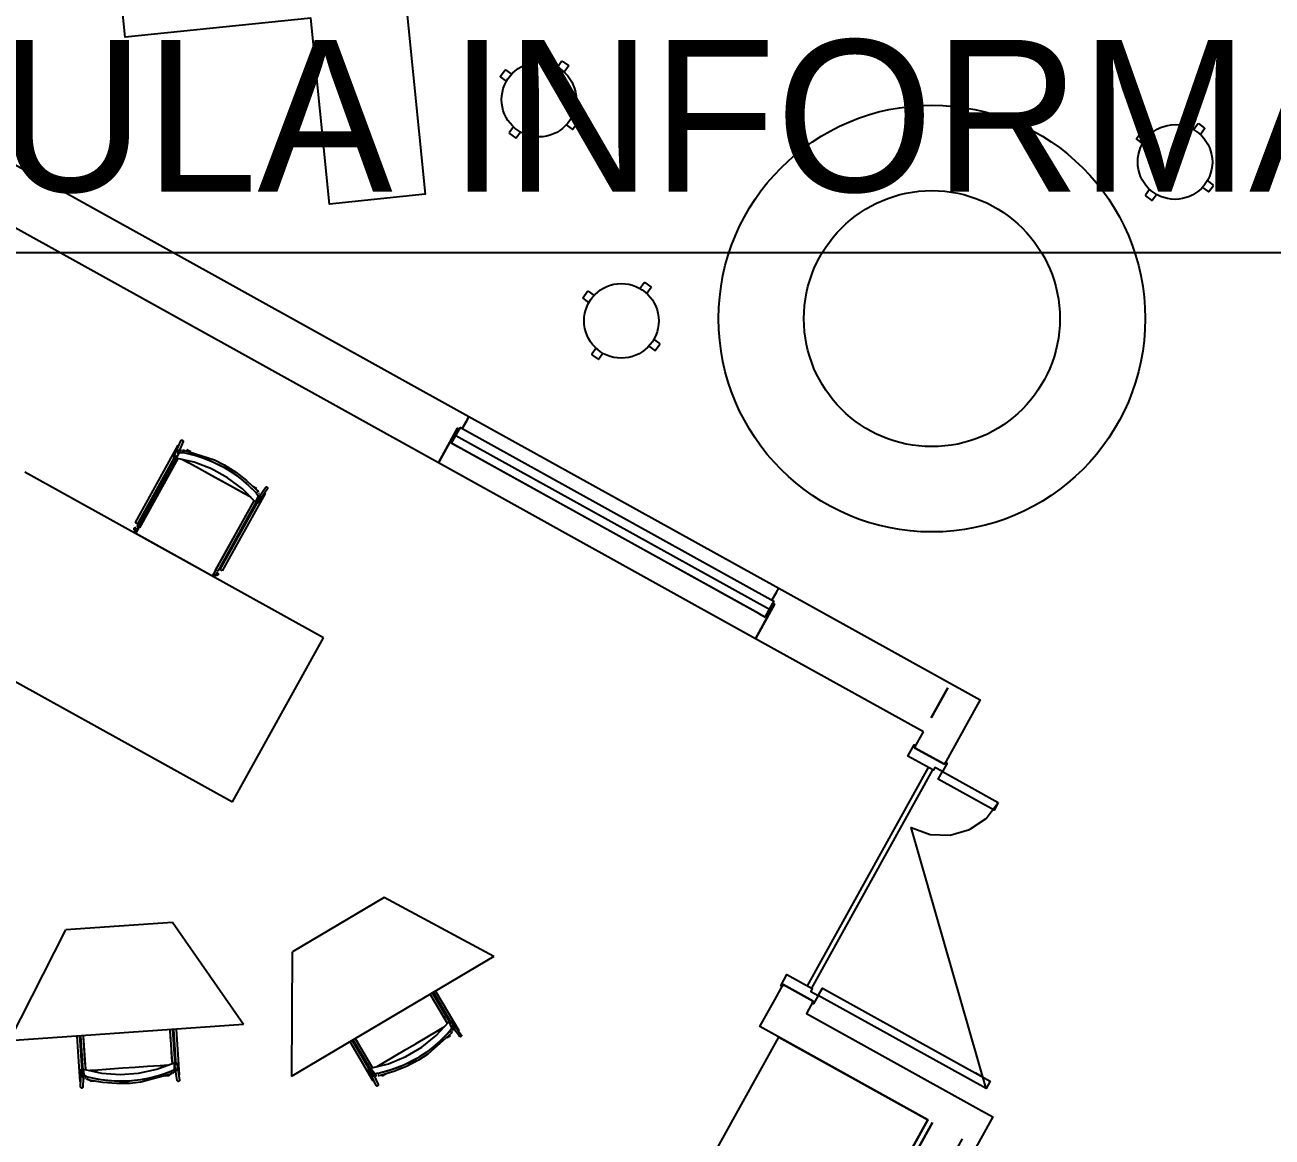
# Model space of a CAD drawing. Header units: metres. Extents: x 3.2 to 22.3, y 0.7 to 22.8.
# Drawn here: x 4.666 to 6.968, y 7.118 to 9.17 of the extents above; entities that cross this region are included whole.
import ezdxf

# ---------------------------------------------------------------- set-up
doc = ezdxf.new("R2010")
doc.units = ezdxf.units.M
for name, color, linetype in [('ARREDI', 9, 'Continuous'), ('PARETI_STRUTTURE', 7, 'Continuous'), ('PORTE_SCALE', 2, 'Continuous'), ('WAYFINDING_RIQUADRI', 7, 'Continuous'), ('WAYFINDING_TESTI', 7, 'Continuous')]:
    doc.layers.add(name, color=color, linetype=linetype)

msp = doc.modelspace()

# ---------------------------------------------------------------- linework, layer by layer
at = {"layer": 'ARREDI'}
for points in [[(5.3522, 9.3761), (5.6949, 9.4108), (5.7128, 9.2346), (5.37, 9.1999), (5.4047, 8.8571), (5.2284, 8.8392), (5.1937, 9.182), (4.8509, 9.1473), (4.8331, 9.3236), (5.1759, 9.3583), (5.1412, 9.7011), (5.3175, 9.7189)], [(6.0321, 8.0769), (5.4535, 8.3976), (5.4698, 8.4269), (6.0483, 8.1062)], [(4.8694, 8.2359), (4.8688, 8.2354), (4.8685, 8.2348), (4.8684, 8.234), (4.8684, 8.2337), (4.8685, 8.2333), (4.8689, 8.2326), (4.8695, 8.2322), (4.8702, 8.2319), (4.871, 8.2319), (4.8702, 8.2319), (4.8695, 8.2322), (4.8689, 8.2326), (4.8685, 8.2333), (4.8684, 8.234), (4.8685, 8.2348), (4.8686, 8.2351), (4.8688, 8.2354)], [(5.0173, 8.1539), (5.0171, 8.1547)], [(5.3874, 6.0937), (6.0573, 7.3021), (6.3328, 7.1494), (5.6629, 5.941), (5.2924, 5.2726), (5.0169, 5.4253)]]:
    msp.add_lwpolyline(points, close=True, dxfattribs=at)
for points in [[(5.6488, 9.0918), (5.6567, 9.1027)], [(5.6567, 9.1027), (5.6578, 9.1028)], [(5.6578, 9.1028), (5.6693, 9.0945)], [(5.6694, 9.0933), (5.6615, 9.0825)], [(5.6693, 9.0945), (5.6694, 9.0934)], [(5.5438, 9.075), (5.5522, 9.0865)], [(5.544, 9.0739), (5.5438, 9.075)], [(5.5548, 9.066), (5.544, 9.0739)], [(5.5522, 9.0865), (5.5533, 9.0867)], [(5.5533, 9.0866), (5.5641, 9.0787)], [(5.5679, 8.9814), (5.56, 8.9705)], [(5.6653, 8.9852), (5.6761, 8.9772)], [(5.6854, 8.99), (5.6746, 8.9979)], [(5.6772, 8.9774), (5.6856, 8.9888)], [(5.6856, 8.9888), (5.6854, 8.9899)], [(6.823, 8.9766), (6.8309, 8.9874)], [(6.8309, 8.9874), (6.832, 8.9875)], [(6.832, 8.9875), (6.8434, 8.9792)], [(6.8436, 8.9781), (6.8357, 8.9672)], [(6.8434, 8.9792), (6.8436, 8.9781)], [(5.56, 8.9705), (5.5602, 8.9694)], [(5.5602, 8.9694), (5.5716, 8.9611)], [(5.5716, 8.9611), (5.5727, 8.9612)], [(5.5727, 8.9612), (5.5807, 8.9721)], [(5.6761, 8.9772), (5.6772, 8.9774)], [(6.718, 8.9598), (6.7264, 8.9712)], [(6.7182, 8.9587), (6.718, 8.9598)], [(6.729, 8.9507), (6.7182, 8.9587)], [(6.7264, 8.9712), (6.7275, 8.9714)], [(6.7275, 8.9714), (6.7383, 8.9634)], [(6.7421, 8.8661), (6.7342, 8.8553)], [(6.8395, 8.8699), (6.8503, 8.862)], [(6.8596, 8.8747), (6.8488, 8.8826)], [(6.8514, 8.8621), (6.8598, 8.8736)], [(6.8598, 8.8736), (6.8596, 8.8747)], [(6.7342, 8.8552), (6.7344, 8.8542)], [(6.7344, 8.8542), (6.7458, 8.8458)], [(6.7458, 8.8458), (6.7469, 8.8459)], [(6.7469, 8.846), (6.7548, 8.8568)], [(6.8503, 8.862), (6.8514, 8.8621)], [(5.8011, 8.6835), (5.809, 8.6944)], [(5.809, 8.6944), (5.8101, 8.6945)], [(5.8101, 8.6945), (5.8215, 8.6862)], [(5.8217, 8.6851), (5.8138, 8.6742)], [(5.8215, 8.6862), (5.8217, 8.6851)], [(5.6961, 8.6667), (5.7045, 8.6782)], [(5.6963, 8.6657), (5.6961, 8.6668)], [(5.7071, 8.6577), (5.6963, 8.6657)], [(5.7045, 8.6782), (5.7056, 8.6784)], [(5.7056, 8.6784), (5.7164, 8.6704)], [(5.8377, 8.5817), (5.8269, 8.5896)], [(5.7202, 8.5731), (5.7123, 8.5622)], [(5.725, 8.5529), (5.7329, 8.5638)], [(5.8176, 8.5769), (5.8284, 8.5689)], [(5.8284, 8.569), (5.8295, 8.5691)], [(5.8295, 8.5691), (5.8379, 8.5806)], [(5.8379, 8.5806), (5.8377, 8.5817)], [(5.7123, 8.5622), (5.7124, 8.5611)], [(5.7124, 8.5611), (5.7239, 8.5528)], [(5.7239, 8.5528), (5.725, 8.5529)], [(4.9538, 8.4007), (4.9536, 8.4014), (4.9537, 8.4022), (4.9538, 8.4024), (4.9538, 8.4024), (4.954, 8.4028), (4.9546, 8.4034), (4.9553, 8.4037), (4.956, 8.4037), (4.9567, 8.4035), (4.9573, 8.403), (4.9578, 8.4024)], [(5.4616, 8.4122), (6.0402, 8.0915)], [(5.0964, 8.3), (5.094, 8.2946), (5.0915, 8.2892), (5.0675, 8.3135), (5.0401, 8.3342), (5.0102, 8.3508), (4.9781, 8.363), (4.9447, 8.3705), (4.948, 8.3754), (4.9513, 8.3804), (4.9521, 8.3807), (4.9538, 8.3809), (4.9561, 8.3807), (4.9585, 8.3804)], [(4.9476, 8.3779), (4.9486, 8.3793), (4.951, 8.3828)], [(4.948, 8.3821), (4.9478, 8.3828), (4.9479, 8.3835), (4.9481, 8.3841), (4.9482, 8.3842), (4.9487, 8.3847), (4.9487, 8.3847), (4.9494, 8.385), (4.9501, 8.385), (4.9509, 8.3848), (4.9515, 8.3843)], [(4.9519, 8.3837), (4.952, 8.383), (4.952, 8.3822), (4.9517, 8.3817), (4.9516, 8.3816), (4.9511, 8.3811), (4.9504, 8.3808), (4.9497, 8.3808), (4.949, 8.381), (4.9484, 8.3815), (4.9479, 8.3821)], [(4.949, 8.3941), (4.949, 8.3942)], [(4.9491, 8.3941), (4.9493, 8.394), (4.9498, 8.3937)], [(4.9498, 8.3937), (4.9504, 8.3934)], [(4.9513, 8.3804), (4.9521, 8.3807), (4.9537, 8.3809), (4.956, 8.3808), (4.9585, 8.3804)], [(4.9526, 8.3846), (4.9543, 8.3847)], [(4.9543, 8.3847), (4.9527, 8.3845)], [(4.9553, 8.3846), (4.9565, 8.3846)], [(4.9566, 8.3846), (4.9555, 8.3846)], [(4.9578, 8.4024), (4.9579, 8.4017), (4.9578, 8.4009), (4.9578, 8.4007), (4.9578, 8.4007), (4.9575, 8.4003), (4.957, 8.3998)], [(4.959, 8.3842), (4.9579, 8.3844)], [(4.9579, 8.3844), (4.959, 8.3842)], [(4.9586, 8.3821), (4.9585, 8.3815), (4.9584, 8.381), (4.9584, 8.3808)], [(4.9585, 8.3804), (4.9775, 8.3761), (4.9961, 8.3703), (5.0142, 8.3629), (5.0291, 8.3554)], [(4.9587, 8.3804), (4.9776, 8.3761), (4.9962, 8.3702), (5.0142, 8.3629), (5.0291, 8.3555)], [(4.9588, 8.3828), (4.9589, 8.3836), (4.959, 8.3842)], [(4.9591, 8.3847), (4.9591, 8.385), (4.9591, 8.3851), (4.9591, 8.385)], [(4.9658, 8.3856), (4.9656, 8.3853), (4.9654, 8.3849), (4.9651, 8.3843), (4.9647, 8.3837)], [(5.0124, 8.1524), (4.8706, 8.231), (4.9476, 8.3699)], [(4.9412, 8.3719), (4.941, 8.3726), (4.9411, 8.3733), (4.9412, 8.3736), (4.9412, 8.3736), (4.9414, 8.374), (4.942, 8.3745), (4.9427, 8.3748), (4.9434, 8.3748)], [(4.9449, 8.3714), (4.9444, 8.3709), (4.9437, 8.3706), (4.9429, 8.3706), (4.9422, 8.3708), (4.9416, 8.3712), (4.9412, 8.3719)], [(4.945, 8.3728), (4.9447, 8.3705)], [(4.9569, 8.3678), (4.9687, 8.3613)], [(5.0828, 8.298), (4.9569, 8.3678)], [(5.0828, 8.298), (5.0702, 8.3049), (5.0501, 8.3161), (5.0299, 8.3273), (5.0097, 8.3385), (4.9895, 8.3497), (4.9694, 8.3609)], [(5.217, 8.0388), (4.666, 8.3443)], [(5.034, 8.3527), (5.048, 8.3443)], [(5.048, 8.3442), (5.034, 8.3527)], [(5.0485, 8.3439), (5.064, 8.3326), (5.0788, 8.32), (5.0925, 8.3062)], [(5.0485, 8.3439), (5.0641, 8.3326), (5.0789, 8.3199), (5.0926, 8.3061)], [(5.0921, 8.3131), (5.0925, 8.3137), (5.0928, 8.3143), (5.093, 8.3147), (5.0931, 8.315)], [(5.1098, 8.315), (5.11, 8.3158), (5.1102, 8.3162), (5.1102, 8.3162), (5.1104, 8.3164), (5.1109, 8.3168), (5.1116, 8.3171)], [(5.1116, 8.3171), (5.1124, 8.3171), (5.1131, 8.3168), (5.1137, 8.3163), (5.114, 8.3156), (5.1141, 8.3149), (5.114, 8.3142), (5.1138, 8.3137), (5.1138, 8.3137), (5.1136, 8.3135), (5.113, 8.3131), (5.1123, 8.3128)], [(5.0124, 8.1524), (5.0894, 8.2913)], [(5.0915, 8.2892), (5.0938, 8.2911)], [(5.0938, 8.2911), (5.0915, 8.2892)], [(5.0945, 8.2869), (5.0938, 8.2869), (5.0931, 8.2872), (5.0925, 8.2877), (5.0921, 8.2883), (5.092, 8.289)], [(5.0926, 8.3061), (5.0941, 8.3042), (5.0955, 8.3023), (5.0962, 8.3008), (5.0964, 8.3)], [(5.0926, 8.3061), (5.0942, 8.3041), (5.0955, 8.3023), (5.0963, 8.3008), (5.0964, 8.2999)], [(5.094, 8.3071), (5.0935, 8.3067), (5.0932, 8.3064), (5.093, 8.3062)], [(5.096, 8.3089), (5.0962, 8.3091), (5.0962, 8.3091), (5.0962, 8.309), (5.096, 8.3089), (5.0951, 8.3081), (5.0945, 8.3076), (5.094, 8.3071)], [(5.0953, 8.2908), (5.0959, 8.2903), (5.0962, 8.2897), (5.0963, 8.2889), (5.0962, 8.2882), (5.096, 8.2878), (5.096, 8.2878), (5.0958, 8.2876), (5.0952, 8.2871), (5.0945, 8.2869)], [(5.0993, 8.3024), (5.0969, 8.297), (5.0963, 8.2957)], [(5.0996, 8.298), (5.0989, 8.298), (5.0982, 8.2983), (5.0976, 8.2988), (5.0972, 8.2994), (5.0971, 8.3001), (5.0971, 8.3002), (5.0972, 8.3009), (5.0973, 8.301), (5.0976, 8.3015), (5.0982, 8.3019), (5.0989, 8.3022)], [(5.0984, 8.3048), (5.0977, 8.3058)], [(5.0977, 8.3058), (5.0985, 8.3048)], [(5.1004, 8.3019), (5.1009, 8.3014), (5.1013, 8.3008), (5.1014, 8.3001), (5.1014, 8.3), (5.1013, 8.2993), (5.1012, 8.2992), (5.1009, 8.2987), (5.1003, 8.2983), (5.0996, 8.298)], [(5.1079, 8.3061), (5.1085, 8.3057)], [(5.1093, 8.3053), (5.1093, 8.3053), (5.1092, 8.3053), (5.109, 8.3055), (5.1085, 8.3057)], [(4.8706, 8.2395), (4.8699, 8.2393), (4.8691, 8.2393), (4.8684, 8.2394), (4.8678, 8.2397), (4.8675, 8.2401), (4.8674, 8.2404), (4.8674, 8.2405), (4.8675, 8.241), (4.8679, 8.2415), (4.8685, 8.2418)], [(4.8685, 8.2418), (4.8692, 8.242), (4.87, 8.2421), (4.8707, 8.242)], [(4.8698, 8.2513), (4.8698, 8.2512), (4.8701, 8.2511), (4.8706, 8.2508)], [(4.8698, 8.2512), (4.8698, 8.2513)], [(4.8706, 8.2508), (4.8711, 8.2505), (4.8718, 8.2502), (4.8724, 8.2498), (4.873, 8.2495), (4.8734, 8.2493), (4.8736, 8.2492)], [(4.8734, 8.2437), (4.8737, 8.2436), (4.8741, 8.2434), (4.8747, 8.243), (4.8753, 8.2427), (4.876, 8.2423), (4.8765, 8.242)], [(4.8702, 8.2369), (4.8695, 8.2369), (4.8688, 8.237), (4.8682, 8.2373), (4.8679, 8.2376), (4.8678, 8.2379), (4.8678, 8.2379), (4.8677, 8.2381), (4.8679, 8.2386), (4.8683, 8.2391), (4.8689, 8.2394)], [(4.8689, 8.2394), (4.8696, 8.2396), (4.8703, 8.2397), (4.871, 8.2396), (4.8716, 8.2393), (4.8719, 8.2389)], [(4.8694, 8.2359), (4.8701, 8.2362), (4.8708, 8.2362), (4.8716, 8.236), (4.8722, 8.2355), (4.8725, 8.2349)], [(4.8694, 8.2359), (4.8701, 8.2362), (4.8708, 8.2362), (4.8716, 8.236), (4.8722, 8.2355), (4.8725, 8.2349), (4.8727, 8.2344)], [(4.8716, 8.2413), (4.8717, 8.241), (4.8717, 8.2408), (4.8715, 8.2404), (4.8711, 8.2399), (4.8706, 8.2395)], [(5.012, 8.1527), (4.9416, 8.1917), (4.9181, 8.2047), (4.8711, 8.2308)], [(5.0173, 8.1539), (5.0171, 8.1532), (5.017, 8.1529), (5.0168, 8.1525), (5.0162, 8.1521), (5.0155, 8.1518), (5.0148, 8.1518), (5.014, 8.152), (5.0135, 8.1525), (5.0131, 8.1532)], [(5.0173, 8.1539), (5.0172, 8.1532), (5.0168, 8.1525), (5.0162, 8.1521), (5.016, 8.1519), (5.0155, 8.1518), (5.0147, 8.1518), (5.014, 8.152), (5.0135, 8.1525), (5.0131, 8.1532)], [(5.0143, 8.1559), (5.0147, 8.1561), (5.0155, 8.1561), (5.0162, 8.1558)], [(5.0147, 8.1561), (5.0155, 8.1561), (5.0162, 8.1558)], [(5.0205, 8.1553), (5.0205, 8.1547), (5.0203, 8.1541), (5.02, 8.1537), (5.0199, 8.1536), (5.0196, 8.1536), (5.019, 8.1536), (5.0185, 8.154), (5.018, 8.1545)], [(5.0185, 8.1577), (5.019, 8.1576), (5.0195, 8.1572), (5.02, 8.1567), (5.0203, 8.1561), (5.0205, 8.1553)], [(5.0217, 8.1615), (5.0215, 8.1616), (5.0211, 8.1619), (5.0205, 8.1622), (5.0199, 8.1625), (5.0192, 8.1629), (5.0187, 8.1632)], [(5.0197, 8.1568), (5.0197, 8.1575), (5.0199, 8.1581), (5.0202, 8.1585), (5.0204, 8.1586), (5.0204, 8.1586), (5.0207, 8.1586), (5.0212, 8.1586), (5.0217, 8.1582), (5.0222, 8.1577), (5.0226, 8.157), (5.0228, 8.1563)], [(5.0228, 8.1563), (5.0228, 8.1556), (5.0226, 8.1551), (5.0223, 8.1547), (5.0221, 8.1546), (5.0221, 8.1546), (5.0218, 8.1545), (5.0213, 8.1546), (5.0208, 8.1549), (5.0203, 8.1555), (5.0199, 8.1561), (5.0197, 8.1569)], [(5.0293, 8.1628), (5.0287, 8.1631), (5.0281, 8.1635), (5.0274, 8.1639), (5.0269, 8.1642), (5.0265, 8.1644), (5.0263, 8.1645)], [(5.03, 8.1624), (5.0298, 8.1626), (5.0293, 8.1628)], [(5.0301, 8.1624), (5.0301, 8.1624)], [(4.498, 8.0412), (5.049, 7.7358)], [(5.049, 7.7358), (5.217, 8.0388)], [(5.3293, 7.5597), (5.1599, 7.4594)], [(5.5313, 7.4505), (5.3293, 7.5597)], [(4.9381, 7.5132), (4.7417, 7.4996)], [(5.0695, 7.3249), (4.9381, 7.5132)], [(5.0695, 7.3249), (4.6375, 7.2951), (4.7417, 7.4996)], [(5.5313, 7.4505), (5.1586, 7.2298), (5.1599, 7.4594)], [(5.4461, 7.3273), (5.4408, 7.3363), (5.4342, 7.3474), (5.4276, 7.3585), (5.421, 7.3697), (5.4144, 7.3808)], [(5.311, 7.2348), (5.3075, 7.2396), (5.3041, 7.2444), (5.3373, 7.2528), (5.3689, 7.266), (5.3984, 7.2834), (5.4251, 7.3049), (5.4485, 7.3299), (5.4511, 7.3246), (5.4536, 7.3192), (5.4535, 7.3184), (5.4528, 7.3168), (5.4515, 7.3149), (5.45, 7.313)], [(5.3161, 7.2475), (5.3285, 7.2548), (5.3483, 7.2665), (5.3681, 7.2783), (5.388, 7.29), (5.4079, 7.3018), (5.4277, 7.3135), (5.44, 7.3208)], [(5.428, 7.3137), (5.44, 7.3208)], [(5.4492, 7.3293), (5.449, 7.33), (5.4491, 7.3308), (5.4494, 7.3314), (5.45, 7.3319), (5.4507, 7.3322), (5.4514, 7.3323)], [(5.4503, 7.3285), (5.4492, 7.3293)], [(5.4514, 7.3323), (5.4521, 7.3321), (5.4527, 7.3316), (5.4529, 7.3314), (5.4531, 7.331), (5.4533, 7.3303), (5.4532, 7.3295), (5.4529, 7.3288), (5.4523, 7.3283)], [(5.4527, 7.3251), (5.4523, 7.326)], [(5.4534, 7.3237), (5.4541, 7.3222), (5.456, 7.3183)], [(5.4563, 7.3171), (5.4555, 7.3173), (5.4549, 7.3177), (5.4546, 7.3182), (5.4545, 7.3184), (5.4544, 7.3191), (5.4544, 7.3191), (5.4545, 7.3198), (5.4548, 7.3204), (5.4554, 7.3209), (5.4561, 7.3212), (5.4568, 7.3213)], [(5.4568, 7.3213), (5.4576, 7.3211), (5.4581, 7.3206), (5.4585, 7.3201), (5.4586, 7.32), (5.4587, 7.3194), (5.4587, 7.3193), (5.4586, 7.3186), (5.4583, 7.3179), (5.4577, 7.3174), (5.457, 7.3171)], [(4.7732, 7.3045), (4.7734, 7.3005), (4.7745, 7.2852), (4.7755, 7.27), (4.7766, 7.2547), (4.7775, 7.242)], [(4.9381, 7.2531), (4.9374, 7.2635), (4.9356, 7.2893), (4.9348, 7.3022), (4.9339, 7.3151)], [(5.2756, 7.2991), (5.2777, 7.2957), (5.2854, 7.2826), (5.2932, 7.2694), (5.301, 7.2563), (5.3075, 7.2453)], [(5.45, 7.313), (5.4367, 7.2988), (5.4223, 7.2857), (5.4068, 7.2738), (5.3928, 7.2647)], [(5.4499, 7.3129), (5.4367, 7.2987), (5.4222, 7.2857), (5.4068, 7.2738), (5.3928, 7.2647)], [(5.4508, 7.3041), (5.4507, 7.3044), (5.4505, 7.3048), (5.4501, 7.3054), (5.4498, 7.306)], [(5.4537, 7.3193), (5.4536, 7.3184), (5.4529, 7.3169), (5.4516, 7.315), (5.45, 7.313)], [(5.4505, 7.3129), (5.4506, 7.3128), (5.451, 7.3125), (5.4515, 7.312)], [(5.4515, 7.312), (5.452, 7.3116), (5.4526, 7.3111), (5.4531, 7.3107), (5.4535, 7.3103), (5.4537, 7.3102)], [(5.4531, 7.3107), (5.4538, 7.3115)], [(5.4538, 7.3115), (5.4531, 7.3107)], [(5.4537, 7.3101), (5.4538, 7.3101)], [(5.4546, 7.3125), (5.4553, 7.3137)], [(5.4554, 7.3137), (5.4547, 7.3126)], [(5.4559, 7.3145), (5.4566, 7.316)], [(5.4566, 7.316), (5.4559, 7.3145)], [(5.466, 7.3138), (5.4654, 7.3135)], [(5.4667, 7.3142), (5.4667, 7.3143), (5.4667, 7.3142), (5.4664, 7.3141), (5.466, 7.3138)], [(5.4694, 7.3026), (5.4687, 7.3028), (5.4681, 7.3032), (5.468, 7.3034), (5.4679, 7.3034), (5.4677, 7.3038), (5.4675, 7.3046)], [(5.47, 7.3068), (5.4707, 7.3066), (5.4713, 7.3062), (5.4714, 7.306), (5.4717, 7.3055), (5.4718, 7.3048), (5.4718, 7.3041), (5.4714, 7.3034), (5.4708, 7.3029), (5.4702, 7.3026), (5.4694, 7.3025)], [(4.7758, 7.2311), (4.7749, 7.2369), (4.774, 7.2428), (4.8075, 7.2354), (4.8416, 7.2329), (4.8758, 7.2353), (4.9093, 7.2425), (4.9415, 7.2543), (4.9414, 7.2484), (4.9413, 7.2425), (4.9408, 7.2418), (4.9395, 7.2407), (4.9375, 7.2396), (4.9352, 7.2385)], [(4.9424, 7.2523), (4.9415, 7.2543)], [(4.9418, 7.2535), (4.942, 7.2542), (4.9424, 7.2548), (4.943, 7.2553), (4.9437, 7.2555), (4.9445, 7.2554), (4.9452, 7.2551)], [(4.9452, 7.2551), (4.9457, 7.2546), (4.946, 7.254), (4.9461, 7.2537), (4.9461, 7.2537), (4.9461, 7.2532), (4.9459, 7.2525), (4.9455, 7.2519), (4.9449, 7.2514)], [(5.3731, 7.2538), (5.3555, 7.2461), (5.3371, 7.2398), (5.3183, 7.235), (5.3157, 7.2345), (5.3135, 7.2343), (5.3118, 7.2344), (5.311, 7.2348)], [(5.3161, 7.2475), (5.3281, 7.2546)], [(5.3731, 7.2538), (5.3554, 7.2461), (5.337, 7.2398), (5.3182, 7.2349)], [(5.388, 7.2619), (5.3736, 7.2541)], [(5.3736, 7.2541), (5.388, 7.2619)], [(4.7718, 7.2393), (4.771, 7.2394), (4.7704, 7.2398), (4.7699, 7.2403), (4.7696, 7.241), (4.7695, 7.2415), (4.7695, 7.2415), (4.7696, 7.2418), (4.7698, 7.2425), (4.7703, 7.2431)], [(4.7703, 7.2431), (4.7709, 7.2434), (4.7716, 7.2436), (4.7724, 7.2435), (4.773, 7.2431), (4.7735, 7.2426)], [(4.7735, 7.2273), (4.7728, 7.2274), (4.7721, 7.2277), (4.7716, 7.2282), (4.7716, 7.2283), (4.7714, 7.2289), (4.7713, 7.2291), (4.7713, 7.2297), (4.7716, 7.2303), (4.7721, 7.2309)], [(4.7721, 7.2309), (4.7727, 7.2313), (4.7734, 7.2315), (4.7742, 7.2314), (4.7748, 7.2311), (4.7753, 7.2305), (4.7753, 7.2305), (4.7756, 7.2298), (4.7756, 7.2297), (4.7756, 7.2291), (4.7754, 7.2284)], [(4.774, 7.2428), (4.7731, 7.2399)], [(4.7731, 7.2399), (4.774, 7.2428)], [(4.7747, 7.2274), (4.7738, 7.2332), (4.7736, 7.2347)], [(4.7824, 7.228), (4.78, 7.2287), (4.7779, 7.2296), (4.7764, 7.2304), (4.7758, 7.2311)], [(4.7823, 7.228), (4.7799, 7.2287), (4.7778, 7.2296), (4.7764, 7.2304), (4.7758, 7.2311)], [(4.9298, 7.25), (4.9155, 7.249), (4.8925, 7.2474), (4.8695, 7.2459), (4.8465, 7.2443), (4.8234, 7.2427), (4.8005, 7.2411), (4.7862, 7.2401)], [(4.7862, 7.2401), (4.8001, 7.2411)], [(4.9352, 7.2385), (4.917, 7.2318), (4.8982, 7.2266), (4.879, 7.2229), (4.8624, 7.2211)], [(4.9351, 7.2385), (4.9169, 7.2318), (4.8981, 7.2266), (4.879, 7.2229), (4.8625, 7.2211)], [(4.9159, 7.2491), (4.9298, 7.25)], [(4.9318, 7.2324), (4.9319, 7.2317), (4.9319, 7.231), (4.932, 7.2305), (4.932, 7.2303)], [(4.9413, 7.2425), (4.9408, 7.2418), (4.9395, 7.2408), (4.9376, 7.2396), (4.9352, 7.2385)], [(4.9361, 7.237), (4.9359, 7.2376), (4.9357, 7.2381), (4.9356, 7.2383)], [(4.9373, 7.2343), (4.9371, 7.2346), (4.9369, 7.2351), (4.9367, 7.2357), (4.9361, 7.237)], [(4.9369, 7.2351), (4.9379, 7.2355)], [(4.9379, 7.2355), (4.9369, 7.2351)], [(4.9391, 7.2361), (4.9403, 7.2368)], [(4.9403, 7.2368), (4.9392, 7.2361)], [(4.9411, 7.2372), (4.9424, 7.2383)], [(4.9425, 7.2383), (4.9412, 7.2373)], [(4.9426, 7.2394), (4.9421, 7.2399), (4.9418, 7.2406), (4.9417, 7.2412), (4.9417, 7.2413), (4.9419, 7.242), (4.9419, 7.242), (4.9423, 7.2426), (4.9429, 7.243), (4.9436, 7.2432), (4.9444, 7.2432), (4.945, 7.2429)], [(4.943, 7.2466), (4.943, 7.2449), (4.9429, 7.2406)], [(4.9431, 7.2482), (4.9431, 7.2491)], [(4.9431, 7.243), (4.9431, 7.243)], [(4.945, 7.2429), (4.9456, 7.2424), (4.9459, 7.2417), (4.946, 7.2411), (4.946, 7.241), (4.9458, 7.2403), (4.9458, 7.2403), (4.9454, 7.2397), (4.9448, 7.2392), (4.9441, 7.239), (4.9433, 7.2391)], [(4.9499, 7.2321), (4.9492, 7.2321)], [(4.9499, 7.2321), (4.9504, 7.2322), (4.9507, 7.2322), (4.9507, 7.2322), (4.9507, 7.2322)], [(5.3036, 7.2403), (5.3029, 7.2401), (5.3022, 7.2401), (5.3015, 7.2404), (5.3009, 7.2408), (5.3006, 7.2413), (5.3006, 7.2413), (5.3005, 7.2415), (5.3004, 7.2422), (5.3006, 7.243)], [(5.3006, 7.243), (5.301, 7.2436), (5.3016, 7.2441), (5.3023, 7.2443), (5.303, 7.2443), (5.3037, 7.244), (5.3043, 7.2435)], [(5.3041, 7.2444), (5.3046, 7.2414)], [(5.3046, 7.2414), (5.3041, 7.2444)], [(5.3116, 7.2309), (5.3081, 7.2358), (5.3073, 7.2369)], [(5.3106, 7.2303), (5.3099, 7.2301), (5.3092, 7.2301), (5.3085, 7.2303), (5.3084, 7.2304), (5.3079, 7.2308), (5.3078, 7.231), (5.3076, 7.2315), (5.3075, 7.2322), (5.3076, 7.2329)], [(5.3076, 7.2329), (5.308, 7.2336), (5.3086, 7.234), (5.3093, 7.2343), (5.3101, 7.2343), (5.3107, 7.234), (5.3108, 7.234), (5.3113, 7.2335), (5.3114, 7.2334), (5.3117, 7.2329), (5.3117, 7.2322)], [(5.3182, 7.2349), (5.3156, 7.2345), (5.3134, 7.2343), (5.3117, 7.2344), (5.3109, 7.2348)], [(5.3153, 7.2306), (5.3141, 7.2305), (5.3132, 7.2306)], [(5.3153, 7.2306), (5.314, 7.2305)], [(5.318, 7.2345), (5.3181, 7.2343), (5.3182, 7.2338), (5.3183, 7.2332)], [(5.3185, 7.2325), (5.3186, 7.2318), (5.3187, 7.2311), (5.3188, 7.2306), (5.3189, 7.2303), (5.3189, 7.2303), (5.3189, 7.2303), (5.3188, 7.2305)], [(5.3255, 7.23), (5.3254, 7.2302), (5.3252, 7.2306), (5.3248, 7.2312), (5.3244, 7.2318)], [(4.7679, 7.2195), (4.7679, 7.2195)], [(4.7688, 7.2196), (4.7683, 7.2196), (4.768, 7.2195)], [(4.7723, 7.2084), (4.7717, 7.208), (4.771, 7.2078), (4.7702, 7.208), (4.7695, 7.2083), (4.7691, 7.2089), (4.7688, 7.2096), (4.7687, 7.21), (4.7687, 7.2101), (4.7687, 7.2103), (4.769, 7.211), (4.7694, 7.2116)], [(4.7694, 7.2196), (4.7688, 7.2196)], [(4.7722, 7.2117), (4.7727, 7.2111), (4.773, 7.2104), (4.7731, 7.2099), (4.7731, 7.2099), (4.773, 7.2097), (4.7728, 7.209), (4.7723, 7.2084)], [(4.7767, 7.2259), (4.7779, 7.2254)], [(4.7779, 7.2254), (4.7767, 7.2259)], [(4.781, 7.2238), (4.7809, 7.2235), (4.7809, 7.2235), (4.7809, 7.2236), (4.781, 7.2238), (4.7811, 7.2243), (4.7813, 7.2249), (4.7815, 7.2257), (4.7817, 7.2264)], [(4.7821, 7.2277), (4.782, 7.2274), (4.7817, 7.2264)], [(4.8399, 7.2202), (4.8207, 7.2212), (4.8014, 7.2238), (4.7824, 7.228)], [(4.8399, 7.2202), (4.8208, 7.2212), (4.8015, 7.2238), (4.7825, 7.2279)], [(4.7866, 7.2224), (4.7866, 7.2216), (4.7867, 7.221), (4.7867, 7.2205), (4.7867, 7.2202)], [(4.7867, 7.2202), (4.7867, 7.2202)], [(4.8405, 7.2202), (4.8569, 7.2207)], [(4.8568, 7.2207), (4.8406, 7.2202)], [(4.9479, 7.2205), (4.9473, 7.221), (4.947, 7.2217), (4.9469, 7.2219), (4.9469, 7.2219), (4.9469, 7.2224), (4.9471, 7.2232), (4.9475, 7.2238)], [(4.9503, 7.2241), (4.9508, 7.2236), (4.9512, 7.2229), (4.9512, 7.2227), (4.9512, 7.2226), (4.9512, 7.2222), (4.9511, 7.2214), (4.9506, 7.2208), (4.95, 7.2204), (4.9493, 7.2202), (4.9486, 7.2202), (4.9479, 7.2205)], [(5.309, 7.2209), (5.3091, 7.2209)], [(5.3091, 7.2209), (5.3093, 7.2211), (5.3098, 7.2213)], [(5.3104, 7.2217), (5.3098, 7.2213)], [(5.318, 7.2129), (5.3176, 7.2123), (5.317, 7.2118), (5.3163, 7.2116), (5.3156, 7.2116), (5.3149, 7.2119), (5.3143, 7.2124), (5.314, 7.2128), (5.314, 7.213), (5.3138, 7.2137), (5.314, 7.2145)], [(5.3171, 7.2155), (5.3177, 7.215), (5.318, 7.2146), (5.3181, 7.2144), (5.3182, 7.2136), (5.318, 7.2129)]]:
    msp.add_lwpolyline(points, dxfattribs=at)
for centre, radius in [((5.6147, 9.0319), 0.0689), ((6.3401, 8.6277), 0.3937), ((6.7889, 8.9167), 0.0689), ((6.3401, 8.6277), 0.2362), ((5.767, 8.6236), 0.0689)]:
    msp.add_circle(centre, radius, dxfattribs=at)
at = {"layer": 'PARETI_STRUTTURE'}
for points in [[(4.5017, 8.9927), (5.4856, 8.4473), (5.4808, 8.4387)], [(5.4434, 8.3874), (5.4291, 8.3616), (4.4521, 8.9032)], [(5.4808, 8.4387), (5.4856, 8.4473), (6.0573, 8.1305)], [(5.4291, 8.3616), (5.4434, 8.3874), (5.4644, 8.4253), (5.4678, 8.4234)], [(5.4678, 8.4234), (5.4644, 8.4253), (5.4434, 8.3875)], [(6.0204, 8.0834), (5.4652, 8.3911), (5.4535, 8.3976), (5.4678, 8.4234)], [(4.8698, 8.2513), (4.949, 8.3942)], [(4.9412, 8.3736), (4.9538, 8.4024)], [(4.9454, 8.3718), (4.9517, 8.3817)], [(4.95, 8.383), (4.9481, 8.3786)], [(4.949, 8.38), (4.9495, 8.3809)], [(4.9578, 8.4007), (4.9505, 8.384)], [(4.9584, 8.3808), (4.9613, 8.3802), (4.9856, 8.3739), (5.0091, 8.3652), (5.0316, 8.3541)], [(4.9591, 8.3851), (5.0156, 8.367), (5.0337, 8.3579)], [(4.9658, 8.3856), (4.972, 8.3822)], [(4.8734, 8.2437), (4.9448, 8.3725)], [(4.9438, 8.3758), (4.8736, 8.2492)], [(4.9482, 8.3698), (4.8772, 8.2416)], [(4.9456, 8.3728), (4.9452, 8.3718)], [(5.0337, 8.3579), (5.0552, 8.3446), (5.0752, 8.3291), (5.0936, 8.3118), (5.0962, 8.3091)], [(6.0145, 8.0371), (6.0288, 8.0629), (6.0145, 8.0371), (5.4291, 8.3616)], [(5.0316, 8.3541), (5.0341, 8.3527), (5.0553, 8.3392), (5.0749, 8.3237), (5.093, 8.3062)], [(5.0865, 8.3187), (5.0931, 8.315)], [(5.0924, 8.2902), (5.1102, 8.3162)], [(5.1138, 8.3137), (5.096, 8.2878)], [(5.018, 8.1636), (5.089, 8.2917)], [(5.0934, 8.2908), (5.0218, 8.1615)], [(5.0263, 8.1645), (5.095, 8.2884)], [(5.1093, 8.3053), (5.0301, 8.1624)], [(5.0923, 8.2904), (5.0923, 8.2905), (5.0924, 8.2907), (5.0925, 8.2908), (5.0925, 8.2909), (5.0926, 8.291), (5.0926, 8.2911), (5.0927, 8.2913), (5.0927, 8.2914), (5.0928, 8.2915), (5.0928, 8.2916), (5.0929, 8.2917), (5.093, 8.2918), (5.093, 8.292), (5.0931, 8.2921), (5.0931, 8.2922), (5.0932, 8.2923), (5.0932, 8.2924), (5.0933, 8.2926), (5.0934, 8.2927), (5.0934, 8.2928), (5.0935, 8.2929), (5.0935, 8.293), (5.0936, 8.2931), (5.0937, 8.2934), (5.0937, 8.2935), (5.0938, 8.2936), (5.0939, 8.2937), (5.0939, 8.2939), (5.094, 8.294), (5.094, 8.2941), (5.0941, 8.2942), (5.0941, 8.2943), (5.0942, 8.2944), (5.0942, 8.2946), (5.0943, 8.2947), (5.0944, 8.2948), (5.0944, 8.2949), (5.0945, 8.2952), (5.0946, 8.2953), (5.0946, 8.2954), (5.0947, 8.2955), (5.0948, 8.2956), (5.0948, 8.2958), (5.0949, 8.2959), (5.0949, 8.296), (5.095, 8.2961), (5.095, 8.2962), (5.0951, 8.2964), (5.0951, 8.2965), (5.0953, 8.2967), (5.0953, 8.2968), (5.0954, 8.2969), (5.0954, 8.2971), (5.0955, 8.2972), (5.0955, 8.2973), (5.0956, 8.2974), (5.0956, 8.2975), (5.0957, 8.2977), (5.0958, 8.2978), (5.0959, 8.298), (5.0959, 8.2981), (5.096, 8.2983), (5.096, 8.2984), (5.0961, 8.2985), (5.0962, 8.2986), (5.0962, 8.2987), (5.0963, 8.2988), (5.0963, 8.299), (5.0964, 8.2991), (5.0964, 8.2992), (5.0965, 8.2993), (5.0966, 8.2996), (5.0967, 8.2997), (5.0967, 8.2998), (5.0968, 8.2999), (5.0968, 8.3), (5.0969, 8.3001), (5.0969, 8.3003), (5.097, 8.3004), (5.097, 8.3005), (5.0971, 8.3006), (5.0972, 8.3007), (5.0972, 8.3009), (5.0973, 8.301), (5.0973, 8.301)], [(5.0951, 8.2886), (5.0965, 8.2912)], [(5.0962, 8.2886), (5.1012, 8.2992)], [(5.0978, 8.2987), (5.0973, 8.2978)], [(4.8678, 8.2379), (4.8674, 8.2404)], [(5.012, 8.1527), (4.8711, 8.2307)], [(4.8717, 8.241), (4.872, 8.2386)], [(5.016, 8.1519), (5.0158, 8.1519), (5.0153, 8.1518), (5.0147, 8.1518), (5.0141, 8.152), (5.0136, 8.1523), (5.0133, 8.1528), (5.013, 8.1533), (5.017, 8.1529)], [(5.0184, 8.1577), (5.0204, 8.1586)], [(5.0221, 8.1546), (5.0199, 8.1536)], [(6.0525, 8.1218), (6.0573, 8.1304), (6.4292, 7.9243), (6.4244, 7.9157)], [(6.0525, 8.1218), (6.0573, 8.1304)], [(6.0204, 8.0834), (6.0321, 8.0769)], [(6.0464, 8.1027), (6.0498, 8.1008), (6.0288, 8.0629)], [(6.0288, 8.0629), (6.0498, 8.1008)], [(6.0321, 8.0769), (6.0464, 8.1027)], [(6.3244, 7.8653), (6.0145, 8.0371)], [(6.3693, 7.9462), (6.3388, 7.8911)], [(6.3388, 7.8911), (6.3693, 7.9462)], [(6.4244, 7.9157), (6.3633, 7.8055)], [(6.3633, 7.8055), (6.3082, 7.836), (6.3244, 7.8653)], [(6.3331, 7.7997), (6.1098, 7.3968)], [(6.1184, 7.392), (6.3417, 7.7949)], [(6.4627, 7.7346), (6.4551, 7.7208), (6.3518, 7.7781), (6.3594, 7.7919)], [(6.3594, 7.7919), (6.4627, 7.7346)], [(6.4402, 7.2068), (6.1303, 7.3786), (6.138, 7.3924), (6.4479, 7.2206), (6.4402, 7.2068), (6.3021, 7.6886), (6.3368, 7.6759), (6.3738, 7.6746), (6.4093, 7.6848), (6.44, 7.7055), (6.4627, 7.7346)], [(6.0534, 7.3763), (6.0658, 7.3987), (6.1209, 7.3681), (6.1085, 7.3457), (6.427, 7.1692)], [(5.4461, 7.3273), (5.4142, 7.3812)], [(5.4179, 7.3834), (5.4502, 7.3289)], [(5.4535, 7.328), (5.42, 7.3846)], [(5.4237, 7.3869), (5.4667, 7.3143)], [(6.3328, 7.1494), (6.0228, 7.3212), (6.0534, 7.3763)], [(6.1085, 7.3457), (6.427, 7.1692)], [(5.4493, 7.3287), (5.4546, 7.3182)], [(5.45, 7.328), (5.4494, 7.3289)], [(5.4529, 7.3314), (5.4714, 7.306)], [(5.4568, 7.3188), (5.4538, 7.3229)], [(5.4541, 7.3222), (5.4551, 7.3206)], [(4.7679, 7.2195), (4.7621, 7.3037)], [(4.7664, 7.304), (4.7707, 7.2415)], [(4.7733, 7.2404), (4.7689, 7.3042)], [(4.7732, 7.3045), (4.7775, 7.242)], [(4.9381, 7.2531), (4.9338, 7.3156)], [(4.9381, 7.3159), (4.9425, 7.2527)], [(4.9451, 7.2504), (4.9406, 7.316)], [(4.9449, 7.3163), (4.9507, 7.2322)], [(5.2756, 7.2992), (5.3075, 7.2453)], [(5.4504, 7.3129), (5.4485, 7.3107), (5.4308, 7.293), (5.4113, 7.2771), (5.3904, 7.2633)], [(5.4538, 7.3101), (5.4096, 7.2705), (5.3926, 7.2595)], [(5.4509, 7.3041), (5.4447, 7.3005)], [(5.468, 7.3034), (5.4572, 7.3181)], [(5.309, 7.2209), (5.2661, 7.2935)], [(5.2698, 7.2957), (5.3017, 7.2418)], [(5.3045, 7.2419), (5.2719, 7.297)], [(4.9416, 7.2529), (4.9417, 7.2412)], [(4.9469, 7.2219), (4.9418, 7.253)], [(4.9461, 7.2537), (4.9512, 7.2226)], [(5.3904, 7.2633), (5.3879, 7.2618), (5.3656, 7.2504), (5.3422, 7.2413), (5.318, 7.2345)], [(5.3926, 7.2595), (5.3703, 7.2478), (5.3468, 7.2383), (5.3226, 7.2311), (5.3189, 7.2303)], [(4.7687, 7.21), (4.7695, 7.2415)], [(4.7698, 7.2407), (4.7713, 7.2291)], [(4.7707, 7.2413), (4.7709, 7.2384)], [(4.7739, 7.2414), (4.7731, 7.2099)], [(4.7739, 7.2313), (4.7738, 7.2332)], [(4.7756, 7.2297), (4.7756, 7.2297), (4.7756, 7.2298), (4.7756, 7.23), (4.7756, 7.2302), (4.7755, 7.2304), (4.7755, 7.2305), (4.7755, 7.2306), (4.7755, 7.2308), (4.7755, 7.2309), (4.7754, 7.231), (4.7754, 7.2313), (4.7754, 7.2314), (4.7754, 7.2315), (4.7754, 7.2317), (4.7753, 7.2318), (4.7753, 7.2319), (4.7753, 7.2321), (4.7753, 7.2322), (4.7753, 7.2324), (4.7752, 7.2326), (4.7752, 7.2327), (4.7752, 7.2328), (4.7752, 7.233), (4.7752, 7.2331), (4.7752, 7.2332), (4.7751, 7.2335), (4.7751, 7.2336), (4.7751, 7.2339), (4.775, 7.234), (4.775, 7.2341), (4.775, 7.2343), (4.775, 7.2344), (4.775, 7.2345), (4.775, 7.2347), (4.7749, 7.2349), (4.7749, 7.2351), (4.7749, 7.2353), (4.7749, 7.2354), (4.7748, 7.2356), (4.7748, 7.2357), (4.7748, 7.236), (4.7748, 7.2361), (4.7747, 7.2363), (4.7747, 7.2365), (4.7747, 7.2366), (4.7747, 7.2367), (4.7747, 7.2369), (4.7747, 7.237), (4.7746, 7.2371), (4.7746, 7.2373), (4.7746, 7.2374), (4.7746, 7.2375), (4.7745, 7.2378), (4.7745, 7.2379), (4.7745, 7.238), (4.7745, 7.2382), (4.7745, 7.2383), (4.7745, 7.2384), (4.7744, 7.2386), (4.7744, 7.2387), (4.7744, 7.2388), (4.7744, 7.239), (4.7744, 7.2391), (4.7743, 7.2392), (4.7743, 7.2393), (4.7743, 7.2395), (4.7743, 7.2396), (4.7743, 7.2397), (4.7742, 7.24), (4.7742, 7.2401), (4.7742, 7.2404), (4.7742, 7.2405), (4.7742, 7.2406), (4.7741, 7.2408), (4.7741, 7.241), (4.7741, 7.2412), (4.7741, 7.2413)], [(4.9356, 7.2383), (4.9328, 7.2372), (4.909, 7.2293), (4.8845, 7.2239), (4.8597, 7.2209)], [(4.9373, 7.2343), (4.8801, 7.2187), (4.86, 7.2165)], [(4.932, 7.2302), (4.925, 7.2297)], [(4.943, 7.2449), (4.9431, 7.243)], [(5.314, 7.2128), (5.3006, 7.2413)], [(5.3012, 7.2407), (5.3078, 7.2309)], [(5.3018, 7.2416), (5.3033, 7.2391)], [(5.3046, 7.2431), (5.318, 7.2146)], [(5.3114, 7.2334), (5.3114, 7.2335), (5.3113, 7.2336), (5.3112, 7.2337), (5.3111, 7.2339), (5.311, 7.234), (5.3109, 7.2341), (5.3109, 7.2342), (5.3108, 7.2343), (5.3106, 7.2347), (5.3105, 7.2347), (5.3103, 7.235), (5.3103, 7.2351), (5.3102, 7.2352), (5.3101, 7.2353), (5.31, 7.2354), (5.3099, 7.2356), (5.3098, 7.2357), (5.3097, 7.2358), (5.3097, 7.2359), (5.3096, 7.2361), (5.3095, 7.2363), (5.3094, 7.2364), (5.3092, 7.2366), (5.3091, 7.2367), (5.3091, 7.2368), (5.309, 7.2369), (5.3089, 7.237), (5.3088, 7.2372), (5.3087, 7.2374), (5.3086, 7.2375), (5.3086, 7.2376), (5.3085, 7.2377), (5.3083, 7.2379), (5.3083, 7.238), (5.3081, 7.2382), (5.308, 7.2383), (5.308, 7.2384), (5.3079, 7.2385), (5.3078, 7.2387), (5.3077, 7.2389), (5.3076, 7.239), (5.3075, 7.2391), (5.3075, 7.2392), (5.3074, 7.2393), (5.3072, 7.2395), (5.3071, 7.2396), (5.307, 7.2398), (5.3069, 7.24), (5.3069, 7.2401), (5.3068, 7.2402), (5.3067, 7.2403), (5.3066, 7.2405), (5.3065, 7.2406), (5.3064, 7.2407), (5.3063, 7.2409), (5.3062, 7.241), (5.3061, 7.2412), (5.306, 7.2412), (5.306, 7.2414), (5.3058, 7.2416), (5.3057, 7.2417), (5.3057, 7.2418), (5.3056, 7.2419), (5.3055, 7.242), (5.3054, 7.2422), (5.3053, 7.2423), (5.3052, 7.2426), (5.3051, 7.2427), (5.305, 7.2428), (5.3049, 7.2429), (5.3049, 7.243), (5.3048, 7.2431)], [(5.3091, 7.2341), (5.3086, 7.235)], [(5.3321, 7.2338), (5.3256, 7.2299)], [(6.4341, 7.2282), (6.4203, 7.2359)], [(4.86, 7.2165), (4.8347, 7.2161), (4.8095, 7.2181), (4.7846, 7.2226), (4.7809, 7.2235)], [(4.8597, 7.2209), (4.8568, 7.2207), (4.8317, 7.2205), (4.8067, 7.2228), (4.7821, 7.2277)], [(4.7939, 7.2207), (4.7867, 7.2202)], [(6.427, 7.1692), (6.4528, 7.1548), (5.3085, 5.0905), (5.2827, 5.1048), (6.3965, 7.1141)], [(6.3414, 7.1446), (5.2276, 5.1353), (5.2189, 5.1401), (6.3328, 7.1494)], [(5.2826, 5.1048), (5.2276, 5.1353), (6.3414, 7.1446)]]:
    msp.add_lwpolyline(points, dxfattribs=at)
for points in [[(5.4732, 8.425), (5.4808, 8.4387)], [(6.0525, 8.1218), (6.0448, 8.1081)], [(6.3082, 7.836), (6.3633, 7.8055), (6.3652, 7.8089), (6.368, 7.8074), (6.3594, 7.7919), (6.3456, 7.7995), (6.3428, 7.7944), (6.2959, 7.8203), (6.3074, 7.841), (6.3101, 7.8395)], [(6.0658, 7.3987), (6.0639, 7.3952), (6.0611, 7.3967), (6.0726, 7.4174), (6.1194, 7.3914), (6.1165, 7.3863), (6.1303, 7.3786), (6.1217, 7.3631), (6.119, 7.3647), (6.1209, 7.3681)]]:
    msp.add_lwpolyline(points, close=True, dxfattribs=at)
at = {"layer": 'PORTE_SCALE'}
msp.add_arc((11.5941, 10.4392), 6.8829, 206.84905, 206.94693, dxfattribs=at)
at = {"layer": 'WAYFINDING_RIQUADRI'}
msp.add_lwpolyline([(4.6, 8.75), (7.4, 8.75), (7.4, 9.25), (4.6, 9.25)], close=True, dxfattribs=at)

# ---------------------------------------------------------------- texts
at = {"layer": 'WAYFINDING_TESTI', "insert": (6, 9), "char_height": 0.28, "attachment_point": 5}
msp.add_mtext('AULA INFORMALE', dxfattribs=at)

doc.saveas('drawing.dxf')
